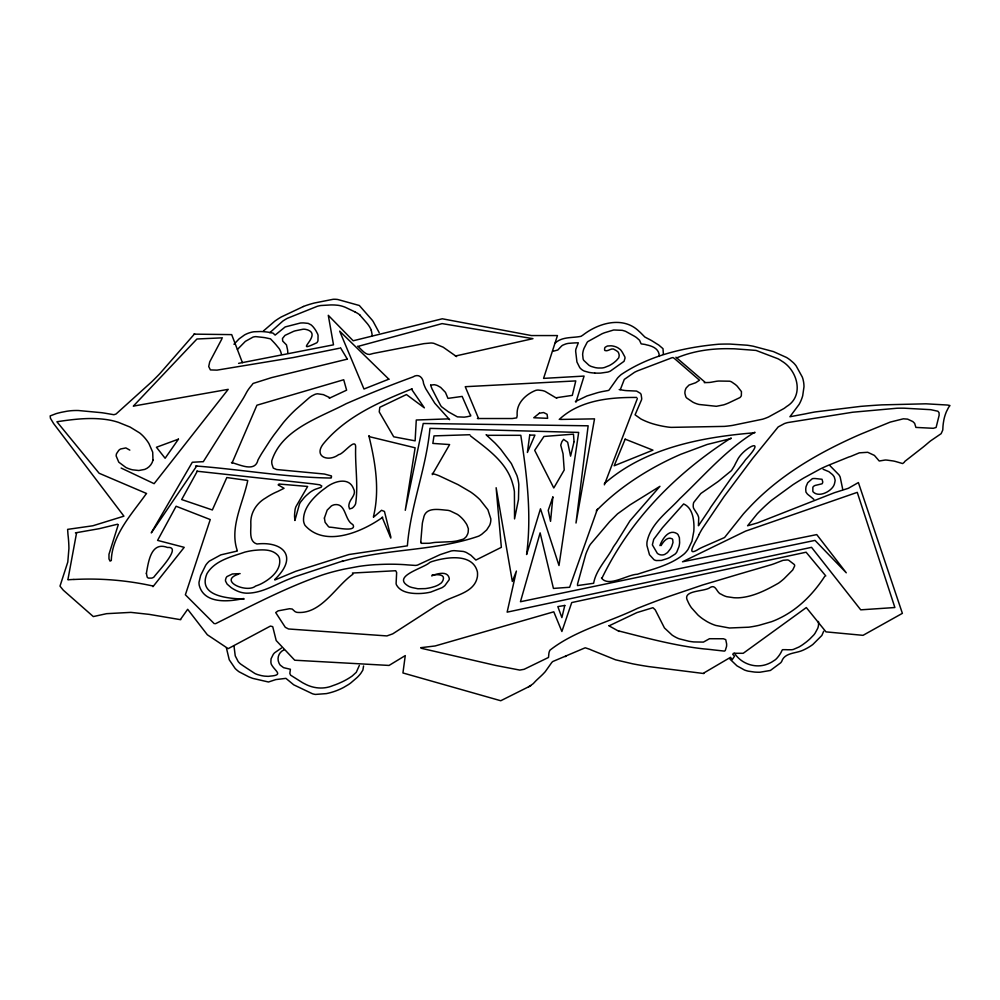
<?xml version="1.0" encoding="UTF-8"?>
<svg xmlns="http://www.w3.org/2000/svg" width="1000" height="1000" viewBox="0 0 1000 1000"><rect width="100%" height="100%" fill="white"/><g stroke="black" fill="none" stroke-linecap="round" stroke-linejoin="round"><path stroke-width="1.5" d="M698.438 525.35L698.713 518.05A5.987 5.987 0 0 0 698.512 516.888L697.925 515.312A13.575 13.575 0 0 0 696.925 513.525L693.65 508.35A7.475 7.475 0 0 1 693.213 506.3L693.238 504.775A10.6 10.6 0 0 1 693.725 502.45L700.875 493.475L717.875 481.7A34.513 34.513 0 0 0 719.775 480.175L731.488 470.588L734.375 465.913A73.513 73.513 0 0 1 735.625 463.35A87.175 87.175 0 0 1 737.163 460.475C742.85 447.863 768.612 435.175 745.55 459.712A59.85 59.85 0 0 0 744.013 461.9L732.913 475.925A50.925 50.925 0 0 0 730.362 479.288L710.725 507.262A41.6 41.6 0 0 0 709.475 509.387L698.425 525.775M363.587 666.012L362.863 670.113L360.838 673.337A38.737 38.737 0 0 1 357.1 677.513L350.9 682.837A44.775 44.775 0 0 1 348.338 684.65L343.7 687.4A64.688 64.688 0 0 1 337.537 690.263A61.812 61.812 0 0 1 332.113 692.163A68.012 68.012 0 0 1 326.375 693.612L315.45 694.425A17.337 17.337 0 0 1 312.413 693.737L293.712 684.812L285.925 678.363L275.825 679.575L268.475 682L252.763 678.375A110.125 110.125 0 0 1 248.863 676.875L239.125 671.825A30.387 30.387 0 0 1 235.125 668.45L229.25 659.788L226.438 648.075M823.662 631.287L821.862 635.462L812.825 644.5A57.613 57.613 0 0 1 810.113 646.363A47.85 47.85 0 0 1 807.2 648.112A79.05 79.05 0 0 1 805.387 649.075L804.025 649.75A32.8 32.8 0 0 1 800.662 651.125C793.863 653.45 784.287 653.337 781.663 661.513A12.475 12.475 0 0 1 780.6 662.875L770.387 670.462L759.938 672.225A62.387 62.387 0 0 1 754.4 672.05L748.188 671.15A28.737 28.737 0 0 1 744.388 669.975L736.963 665.837L729.912 659.075M663.363 354.087L663 348.675L658.675 344.988A58.375 58.375 0 0 1 656.812 343.875L653.138 341.55A68.463 68.463 0 0 0 651.488 340.538L649.538 339.462A31.837 31.837 0 0 0 648.263 338.837L644.837 337.013L640.662 332.8A30.625 30.625 0 0 0 639.012 331.3C623.15 315.788 598.55 322.912 583.013 335.025A29.65 29.65 0 0 0 581.15 336.275C573 338.15 562.263 336.337 555.15 343.088M67.888 579.738L76.575 532.863M152.975 460.075L152.7 452.175L148.938 443.587A42.6 42.6 0 0 0 144.762 437.863L143.825 436.812A38.112 38.112 0 0 0 139.675 432.95L130.113 427.075L118.425 422.362A70.2 70.2 0 0 0 110.588 420.275C92.837 416.85 74.588 419.075 56.9 421.75L99.138 473.263L146.6 493.512M373.45 516.663C380 489.913 375.312 461.95 368.825 435.662L369.988 436.825L415.125 447.8L405.275 510.3L423.225 423.488L588.15 425.8L576 523.025L594.525 418.862L560.375 419.438M577.438 584.425L585.763 554.338A82.587 82.587 0 0 1 586.85 551.487L589.175 546.337A25.8 25.8 0 0 1 590.425 544.288L609.65 521.663L617.562 513.825L630.037 504.862L659.95 486.312L630 520.775L616.35 542.688A122.775 122.775 0 0 0 613.3 547.05C607.2 559.087 595.962 569.75 593.638 583.275L577.438 585.588M620.337 389.588L624.3 379.4L634.513 372.312A37.738 37.738 0 0 1 637.8 370.763L670.163 358.45A18.337 18.337 0 0 1 671.375 357.925L672.975 357.55L674.425 358.488L699.525 380.213L695.675 382.738L689.013 385.062L686.237 387.9A9.838 9.838 0 0 0 684.912 393.438L685.775 396.675A6.475 6.475 0 0 0 686.7 397.987L692.675 402.038A22.35 22.35 0 0 0 694.412 402.9L695.1 403.188A27.462 27.462 0 0 0 699.1 404.475L716.375 406.3L723.65 404.862A53.212 53.212 0 0 0 726.513 403.837A44.638 44.638 0 0 0 729.038 402.762L739.762 397.663A4 4 0 0 0 740.5 397L740.713 396.725A6.325 6.325 0 0 0 741.338 395.712L741.45 391.587L737.2 386.163A48.025 48.025 0 0 0 735.375 384.525L731.525 381.863A8.562 8.562 0 0 0 729.562 381.2L718.9 381.037A32.862 32.862 0 0 0 716.462 381.275L711.7 382.137A26.237 26.237 0 0 1 709.388 382.463L704.25 382.65M247.65 481.025C243 503.375 229.35 527.425 237.237 550.475M359.338 665.462L356.275 672.312L352.2 676.025A69.55 69.55 0 0 1 342.262 681.812L338.725 683.413A84.35 84.35 0 0 1 333.038 685.562C323.762 689.538 313.225 688.538 304.5 683.713A36.775 36.775 0 0 1 302.425 682.625L290.575 675.15L289.837 673.413L290.4 669.275L283.6 667.675L280.3 665.188A10.412 10.412 0 0 1 279.012 663.075C276.575 658.1 278.913 651.988 284.1 649.837M575.975 402.125L584.075 376.075L543.575 378.387L557.463 335.562L531.413 335.562L442.3 318.788L353.175 340.775L328.288 315.312L333.5 344.825L238.588 363.35M118.238 524.763L108.975 554.275L108.975 558.913L110.138 561.225M597.413 509.137L569.637 587.263L553.438 588.425L540.125 532.863L520.45 601.737L815.013 540.388L846.263 572.8L816.75 534.6L682.487 561.8L745.562 531.125L857.262 492.362L894.875 607.525L860.725 609.837L811.538 547.337L507.137 612.15L516.4 571.062L512.337 581.475L496.138 487.725L501.35 547.337L475.887 560.062L470.9 555.237L466.362 552.5A19.1 19.1 0 0 0 463.263 551.438L454.125 550.65A24.2 24.2 0 0 0 451.2 550.975L440.15 554.612L417.525 565.087A11.575 11.575 0 0 1 415.35 565.425L407.4 564.888A145.238 145.238 0 0 0 405.2 564.7A219.075 219.075 0 0 0 377.7 564.575L375.538 564.637A192.475 192.475 0 0 0 358.663 566.438L344.1 569.15A277.775 277.775 0 0 0 334.038 571.55A194.412 194.412 0 0 0 322.088 575.062C285.113 587.875 250.425 606.337 215.463 623.725M604.362 484.837L637.35 398.6M232.025 463.088L256.913 405.213L343.713 379.75L346.613 390.163L329.25 398.275M659.912 545.6C662.225 539.113 668.875 528.612 676.938 533.6A5.475 5.475 0 0 1 678.062 534.663L679.388 537.675L679.625 542.625A25.913 25.913 0 0 1 679 546.575L676.775 552.1A11.575 11.575 0 0 1 675.088 554.1L669.725 557.5A57.088 57.088 0 0 1 667.4 558.538L661.35 560.45L656.25 560.55A7.987 7.987 0 0 1 654.025 559.738L649.488 554.75L646.963 545.625A20.4 20.4 0 0 1 647.013 541.912C650.662 523.362 667.95 511.825 679.912 498.6C704.1 475.65 726.062 449.688 754.825 432.175M698.988 534.587C697.225 539.925 683.612 558.825 699.275 548.763A74.35 74.35 0 0 1 703.5 546.763L724.562 537.525L743.325 514.012A178.238 178.238 0 0 1 748.713 508.175C778.025 476.538 815.938 454.225 854.975 436.688A305.925 305.925 0 0 1 861.975 433.65L890.212 422.1L903.337 418.812L907.6 419.125L912.837 421.575L914.638 423.35L915.9 427.413L933.3 428.3L936.112 427.463L939.15 415.262L939.05 412.7L937.9 411.238L930.713 409.675L904.287 408.2A147.825 147.825 0 0 0 897 408.237L852.712 412.225L787.588 422.6A63.338 63.338 0 0 0 784.5 423.537L778.175 426.938L752.575 458.5L724.15 496.475L702.237 528.812A122.137 122.137 0 0 0 698.988 534.587M197.3 471.188L181.675 499.55L212.35 509.963L226.812 477.55L247.65 480.45M432.262 474.663L449.625 444.562L432.837 443.413L434 435.887L469.875 434.725M151.225 532.863L192.312 462.262L202.725 461.688M221.825 339L209.713 361.9L208.713 366.525L210.4 369.925L217.05 370.125L293.45 357.512L339.312 348.263M661.075 545.6C663.112 542.013 667.3 536.287 672.05 538.787A2.425 2.425 0 0 1 672.7 539.55L672.987 542.45L671.8 546.175A23.938 23.938 0 0 1 670.362 548.938L667.475 552.6L664.663 554.45A7.275 7.275 0 0 1 658.575 554.163A6.675 6.675 0 0 1 657.3 553.288L652.362 544.862L653.713 539.35L662.45 527.712L683.637 503.938C691.888 507.537 693.713 517.625 693.95 525.688A56.85 56.85 0 0 1 693.8 531.325L691.95 541.263L688.062 549.362A28.05 28.05 0 0 1 684.375 553.763C671.125 564.987 653.475 568.825 637.375 574.263C627.55 574.45 608.513 587.65 601.462 578.013M203.312 461.688L243.4 398.162A166.875 166.875 0 0 0 245.712 394.012L246.612 392.337A37.475 37.475 0 0 1 250.4 386.838L251.725 385.25A11.075 11.075 0 0 0 252.237 384.575L252.75 383.875A3.15 3.15 0 0 1 253.212 383.413L271.525 377.638L346.825 359.25M151.588 532.537L196.725 465.975M180.712 619.138L187.662 609.3L207.338 634.763L228.175 648.65L270.413 626.087L272.725 626.663L276.2 640.55L294.725 660.225L389.05 665.438L405.262 655.6L402.938 672.962L500.75 700.738L530.837 685.688M824.625 576.512C813.375 593.787 798.487 609.012 779.812 618.125A77.513 77.513 0 0 1 771.525 621.7L759.025 625.325A122.837 122.837 0 0 1 748.825 627.188L729.4 628L715.738 625.438A47.438 47.438 0 0 1 706.8 621.475L702.95 619.012A52.337 52.337 0 0 1 697.887 614.95L691.425 607.737A33.85 33.85 0 0 1 687.712 601.062C681.287 589.725 705.062 592.05 710.375 587.325C716.175 584.1 716.575 593.15 721.388 594.338A22.475 22.475 0 0 0 724.025 595.712A20.512 20.512 0 0 0 726.838 596.712L733.9 597.737A66.912 66.912 0 0 0 738.4 597.825C752.75 597.038 766.275 590.125 778.562 583.125A63.587 63.587 0 0 0 784.2 578.575L792.725 569.987L794.663 565.938A3 3 0 0 0 794.338 564.55L788.775 560.288A7.075 7.075 0 0 0 787.4 559.925L783.062 560.312L776.825 562.712A82.275 82.275 0 0 1 771.575 564.637L746.012 572.075A201.962 201.962 0 0 1 740.5 573.688L702.613 584.987L668.05 596.737A908.625 908.625 0 0 0 637.263 608.462C608.587 622.413 575.163 630.4 549.987 650.163A9.387 9.387 0 0 0 548.913 653.213L548.5 657.45L524.125 669.3L519.8 670.088L495.538 665.413L421.262 648.275M194.6 333.825L159.825 373.65A351.875 351.875 0 0 1 151.775 381.737L115.988 414.062L113.875 414.712L105.35 413.263A97.525 97.525 0 0 0 101.45 412.675L78.288 410.513A63.312 63.312 0 0 0 67.263 411.175L61.688 412.238A111.2 111.2 0 0 0 56.212 413.612L50.175 415.913L50.438 418.263L53.612 423.562L123.925 516.163L92.85 525.775L67.625 529.375L67.987 534.612A128.425 128.425 0 0 1 68.925 548.5L67.787 562.062L59.988 586.138L63.312 590.2L93.3 616.575L106.587 613.675L130.875 612.375L149.225 614.375L180.712 619.712M274.85 579.412C299.113 556.25 282.512 541.1 256.988 543.987C248.612 541.638 251.125 530.413 250.837 523.85C250.175 513.013 256.488 503.2 265.75 497.938A73.838 73.838 0 0 1 272.438 493.95A66.413 66.413 0 0 1 277.838 491.413L284.062 488.288L278.15 484.862L279.025 484.025L307.65 486.463L295.875 506.775A18.438 18.438 0 0 0 295.075 509.6L294.625 513.913A77.038 77.038 0 0 0 294.55 516.337L294.887 520.5L299.475 504.087A12.1 12.1 0 0 1 300.487 502.175L304.225 497.6A63.6 63.6 0 0 1 306.175 495.625L309.55 492.688A28.4 28.4 0 0 1 311.788 491.138A31.275 31.275 0 0 1 314.988 489.4L321.138 487.275L321.775 486L319.725 484.8L312.625 483.8L196.725 471.188M152.963 586.688L184.213 547.337L157.587 540.388L176.112 506.25L210.25 519.562L185.375 594.788L214.3 623.725M146.012 494.087C131.875 513.962 111.95 535.163 111.287 560.65M237.425 349.45L245.362 341.362L253.05 337.088A12.438 12.438 0 0 1 255.85 336.625L263.562 337.475A36.263 36.263 0 0 0 264.862 337.65L270.512 338.85L274.613 343.175A37.362 37.362 0 0 0 275.725 344.438L279.113 348.55A16.425 16.425 0 0 1 280.9 352.25L281.413 354.087M233.962 344.25L239.163 338.825L244.537 334.938A28.95 28.95 0 0 1 248.925 332.987L251.062 332.337A24.175 24.175 0 0 1 254.037 331.763L260.637 331.525A41.712 41.712 0 0 1 262.462 331.6L264.825 331.788A106.25 106.25 0 0 1 267.775 332.125L273.038 333.113L275.138 335.087L285.2 326.925L300.387 323.025A38.612 38.612 0 0 1 303.625 322.925L308.2 323.387L311.075 324.862A23.275 23.275 0 0 1 312.05 325.737A17.763 17.763 0 0 1 313.325 327.088L314.387 328.438A37.775 37.775 0 0 1 315.9 330.675L317.625 333.925A10.062 10.062 0 0 1 318.075 335.475L317.962 340.763A5.825 5.825 0 0 1 316.812 342.762C291.875 354.55 321.488 336.1 308.712 330.363A13.613 13.613 0 0 0 307.113 329.738L305.2 329.3A10.15 10.15 0 0 0 303.062 329.225L295.35 330.8A21.025 21.025 0 0 0 293.663 331.325L285.012 335.363L282.475 338.488L282.7 341.075L286.462 344.875L287.525 349.663A16.413 16.413 0 0 1 287.725 351.388L287.775 352.925M133.863 405.55L196.938 339L222.413 337.837M269.837 332.675L282.787 321.112A49.25 49.25 0 0 1 287.387 318.3L317.25 306.325A28.763 28.763 0 0 1 320.95 305.512L330.712 304.938A75.125 75.125 0 0 1 334.787 305.012L338 305.287A29.725 29.725 0 0 1 345.337 307.312L355.112 311.95M703.875 672.962L730.5 657.337L732.225 659.65L734.55 656.175L732.812 654.438L733.388 653.288L743.225 653.288L806.312 607.562L825.987 631.875L863.025 635.337L902.375 613.35L858.388 482.562L848.363 488.3L834.375 492.725L757.7 522.85L747.588 525.775L757.212 513.825A188.15 188.15 0 0 1 762.837 508.175L764.925 506.188A167.712 167.712 0 0 1 771.762 500.15L792.887 484.762A338.263 338.263 0 0 1 803.9 477.912L820.487 468.862A162.463 162.463 0 0 1 828 465.45L848.737 457.038A17.688 17.688 0 0 1 850.35 456.575L859.312 452.85L867.725 452.287L874.425 455.425L879.225 461.012L885.212 460.025A21.775 21.775 0 0 1 887.113 460.125L892.938 460.925A27.875 27.875 0 0 1 896.012 461.625L902.663 463.562L904.362 462.212A2.963 2.963 0 0 1 904.862 461.362L922.663 447.463A109.375 109.375 0 0 0 925.413 445.213L929.225 441.975A39.013 39.013 0 0 1 930.863 440.688L941.137 433.675L942.7 430.213A9.363 9.363 0 0 0 942.825 429.275L942.95 426.725A51.312 51.312 0 0 1 943.7 420.95L943.8 420.262A40.325 40.325 0 0 1 945 415.525L945.312 414.6A54.138 54.138 0 0 1 946.375 411.75L948.587 407.388A9.775 9.775 0 0 1 949.412 406.35L949.963 405.525L947.487 405.037L925.938 403.812L881.787 404.875A921.287 921.287 0 0 0 860.7 406.375L814.987 411.962A279.938 279.938 0 0 0 805.362 413.862L789.925 416.75L799.075 404.45A36.075 36.075 0 0 0 801.175 400.15A41.05 41.05 0 0 0 802.7 395.737L803.988 386.8A31.3 31.3 0 0 0 803.575 381.9L803.125 379.738A23.188 23.188 0 0 0 802.25 376.975L796.175 365.95A26.812 26.812 0 0 0 793.438 362.788L789.912 359.775A45.1 45.1 0 0 0 786.525 357.475L773.487 351.613L753.325 346.238A104.963 104.963 0 0 0 747.087 345.213L730.062 344.075A214.112 214.112 0 0 0 718.675 344.225C684.837 347.25 649.725 355.337 621.2 374.562A35.987 35.987 0 0 0 617.562 378.038L609.05 390.062A2.575 2.575 0 0 1 608.088 390.513L601.925 391.65A133.887 133.887 0 0 0 597.6 392.675L586.925 395.975L575.4 401.538M596.263 510.875C613 493.525 632.788 479.35 653.775 467.6A300.05 300.05 0 0 1 680.9 454.25L707.212 444.462L731.1 438.537M263.475 330.938L274.788 321.175A75.287 75.287 0 0 1 281.262 316.975L303.412 306.512M352.975 574.2C335.675 586.138 321.175 614.688 296.938 612.362A9.588 9.588 0 0 1 294.95 611.538L292.2 609.038L289.513 608.725L278.125 610.85L275.7 612.575L285.3 627.312L288.512 628.975L386.9 635.925L392.725 633.862L436.1 605.837A87.463 87.463 0 0 1 440.425 603.525C452.525 595.175 474.35 593.9 477.388 576.763A21.5 21.5 0 0 0 477.413 571.888C472.725 552.737 445.9 557.075 431.425 561.725A16.575 16.575 0 0 0 429.65 562.525C423.762 568.337 390.188 576.4 409.363 586.638A47.375 47.375 0 0 0 411.925 587.5L417.887 588.763L425.262 588.612A51.612 51.612 0 0 0 431.863 587.362L434.762 586.5A26.012 26.012 0 0 0 437.025 585.588A32.812 32.812 0 0 0 438.55 584.837L440.962 583.212A7.725 7.725 0 0 0 442.188 581.775A9.237 9.237 0 0 0 443.113 579.987C445.525 573.513 435.838 574.788 432.262 574.775M559.225 419.438L562.013 416.987A70.05 70.05 0 0 1 571.575 410.3C591.237 399.075 614.587 397.3 636.763 397.45M604.362 483.675C645.45 447.638 701.988 437.113 754.825 432.75M373.45 517.238L381.55 510.3L384.45 511.45L390.812 536.912M731.1 437.962C689.987 464.25 652.95 497.6 625.3 538A312.512 312.512 0 0 0 602.038 578M382.713 517.238C362.525 531.725 325.163 548.038 305.012 525.375A12.912 12.912 0 0 1 303.538 520.8C303 509.162 311.537 499.487 319.8 492.337A79.438 79.438 0 0 1 325.637 487.875C333.1 481.625 348.625 476.312 353.387 488.363C357.088 494.7 349.8 498.75 348.988 504.45A14.588 14.588 0 0 0 348.837 506.35L349.538 508.95L352.137 508.175A10.738 10.738 0 0 0 354.125 506.3L354.825 505.325A8.4 8.4 0 0 0 355.637 503.638C358.363 485.275 355.075 466.413 355.637 447.925C356.325 435.962 343.3 454.538 338.688 454.588C328.038 462.688 312.275 456.213 324.438 442.525C346.938 415.938 380.588 401.475 412.225 388.762M528.525 686.85L532.712 684.062A12.875 12.875 0 0 0 533.75 683.112L535.275 681.475A31.175 31.175 0 0 1 536.512 680.225L540.575 676.425A108.012 108.012 0 0 0 542.9 674.188L544.625 672.375A19.05 19.05 0 0 0 545.375 671.5L551.663 662.638A7.013 7.013 0 0 1 552.888 661.475L584.438 648.112A2.675 2.675 0 0 1 585.425 647.85L589.812 649.312A53.663 53.663 0 0 0 592.2 650.362L615.575 659.812L632.712 663.825A400.037 400.037 0 0 0 648.575 666.562L703.875 673.538M281.413 648.075L274.662 652.75A11.8 11.8 0 0 0 273.225 654.438L271.062 658.812L270.875 662.05A16.225 16.225 0 0 0 271.212 664.05C274.662 671.137 284.488 675.075 269.938 676.137A13.975 13.975 0 0 1 268.087 676.35L264.538 676.137A40.637 40.637 0 0 1 260.825 675.475L257.8 674.65A26.113 26.113 0 0 1 254.925 673.512L245.95 667.65A32.388 32.388 0 0 0 243.825 666.225L240.625 664.038A15.913 15.913 0 0 1 238.15 661.525L235.238 655.863L233.962 645.763M677.062 357.762C694.1 350.675 713.088 348.188 731.55 348.762A57.838 57.838 0 0 1 734.95 348.837L756.05 350.425L777.887 358.725A31.475 31.475 0 0 1 781.912 361.188C797.6 370.425 804.475 395.975 786.525 406.575A31.463 31.463 0 0 1 783.863 408.562L768.525 416.987A54.887 54.887 0 0 1 762.613 419.2L732.613 425.387A123.7 123.7 0 0 1 724.35 426.388L671.237 427.375A56.337 56.337 0 0 1 667.562 427L664.038 426.438A116.862 116.862 0 0 1 657.887 425.15L655.462 424.538A70.3 70.3 0 0 1 640.925 418.975L635.075 414.812L641.513 399.875A7.512 7.512 0 0 0 641.7 398.438L641.112 394.55A5.25 5.25 0 0 0 640.413 393.35L636.587 391.075L628.688 390.725A45.85 45.85 0 0 1 624.7 390.462L619.188 389.588M609.35 625.7L636.9 612.6L652.95 607.688L655.263 609.888L664.45 627.95L672.1 635.087A46.075 46.075 0 0 0 675.037 636.875L676.025 637.4A30.213 30.213 0 0 0 679.137 638.8L688.962 641.263A96.562 96.562 0 0 0 693.763 641.938L703.413 642.1L709.475 638.725L723.438 638.763L725.738 639.637L726.625 643.913A21.05 21.05 0 0 1 726.55 646.425L725.288 650.475A2.338 2.338 0 0 1 724.35 651.1L713.725 649.925A207.15 207.15 0 0 0 707.275 649.2A194.3 194.3 0 0 0 703.95 648.913C674.975 645.713 646.75 638.062 618.6 630.913M565.212 656.6L565.95 656.275M274.85 579.987L295.688 571.312L348.925 554.525L407.375 545.837C410.538 505.838 426.325 468.263 429.95 428.363L578.675 432.413L559 565.525L540.475 508.8L526.587 554.525C531.825 514.837 526.875 474.637 520.8 435.312L486.662 435.312M431.675 575.938C436.675 573.812 447.438 570.337 449.225 578.175A4.688 4.688 0 0 1 449.15 579.75L444.85 585.625A23.55 23.55 0 0 1 442 587.7L430.688 592.1A56.75 56.75 0 0 1 416.375 593.525C409.2 593.337 400.325 591.888 396.525 584.987A5.95 5.95 0 0 1 396.1 583.562L396.65 572.55L395.688 570.725L352.4 573.038M343.137 560.887L295.238 576.65A217.562 217.562 0 0 0 289.85 578.787C275.675 584.2 262.062 593.425 246.363 593.175A25.137 25.137 0 0 1 238.875 591.663L237.387 591.062A35.425 35.425 0 0 1 231.112 587.575L227.113 584.1L225.562 581.138A4.525 4.525 0 0 1 225.512 579.812L226.05 577.975A5.763 5.763 0 0 1 227.025 576.55L232.4 573.975L240.125 573.625M117.662 524.188L99.288 528.675L75.412 532.863M358.762 346.188L442.1 323.612L532.962 338.663L455.412 356.025M341.975 561.462C386.6 548.462 434.938 551.275 478.725 536.125A35.038 35.038 0 0 0 481.863 534.188L486.65 529.987L489.613 525.388A14.65 14.65 0 0 0 490.825 518.825L487.9 509.775L480 499.725A67.125 67.125 0 0 0 470.6 491.987L458.137 484.688L438.975 475.712A68.612 68.612 0 0 0 432.262 473.5M243.6 598.5C229.013 601.812 204.475 604.237 199.325 585.662A13.5 13.5 0 0 1 199.013 582.212L200.65 575.475L205.7 565.25A21.637 21.637 0 0 1 209.338 561.138L220.825 554.862L237.237 551.05M133.287 406.125L228.2 389.35L154.113 483.675L121.137 468.05M556.688 397.688L572.312 395.375L575.775 380.913L465.25 386.7L478.562 418.525M238.388 574.2C217.812 580.95 246.975 593.5 255.562 586.062A46.475 46.475 0 0 0 260.663 584.062C270.125 579.375 281.95 570.013 279.413 558.15A9.412 9.412 0 0 0 277.863 555.337C271.938 548.812 262.05 549.637 254.075 550.388A73.662 73.662 0 0 0 244.85 552.112C231.375 556.812 214.737 560.5 206.962 573.675C197.175 596.725 229.45 598.55 244.175 599.087M420.688 647.7L435.15 645.962L553.787 611.812L561.888 631.487L571.725 602.562L806.112 552.212L825.788 575.938M553.413 351.188L557.812 350L561.538 346.075A7.125 7.125 0 0 1 562.762 345.188L565.625 344.012A20.875 20.875 0 0 1 568.362 343.375L572.888 343.025A37.125 37.125 0 0 0 574.587 342.912L578.325 342.8L575.913 349.113A10.987 10.987 0 0 0 575.662 351.262L576.938 362L579.738 367.587A12.212 12.212 0 0 0 584.275 371.062L589.075 372.4A57.213 57.213 0 0 0 591.138 372.713A48.925 48.925 0 0 0 594.688 373.05M68.463 579.738L73.888 579.425M448.688 418.862L416.275 420.012L415.125 440.85L393.713 436.8L379.237 411.912L379.812 407.287L406.438 394.55L424.375 407.863L411.65 389.35M193.9 334.137L231.688 334.625L242.413 362.65M477.4 418.525L512.325 418.525L516.663 417.875L517.175 415.7A41.4 41.4 0 0 1 517.125 412.512C517.5 402.125 526.538 394.012 535.625 390.425A10.137 10.137 0 0 1 538.138 390.05L542.288 390.538A22.438 22.438 0 0 1 545.037 391.35L556.688 398.275M195.562 465.975C240.562 469.312 286.25 477.512 331.087 478.025A2.625 2.625 0 0 0 331.375 475.913L324.412 474.038L276.663 469.538L273.288 468.1L271.938 464.1A14.363 14.363 0 0 1 271.788 460.775C281.788 429.162 319.562 417.725 346.1 403.725C368.075 394.15 390.35 385.2 412.875 376.987C418.663 373.175 423.137 377.6 423.55 383.462A60.3 60.3 0 0 0 425.737 388.7L434.812 403.25L449.625 419.688M823.088 469.25L828.888 471.675L832.412 474.525A15.788 15.788 0 0 1 834.275 476.975L835.15 480.25A15.275 15.275 0 0 1 834.987 481.362L834.725 482.663A58.1 58.1 0 0 1 834.312 484.325C832.1 491.1 819.062 498.013 813.225 491.975A2.5 2.5 0 0 1 812.837 491.2L812.862 487.388A2.087 2.087 0 0 1 813.162 486.8L813.812 486.175A6.162 6.162 0 0 1 815.088 485.462L821.938 483.825A1.275 1.275 0 0 0 822.35 483.35L822.513 482.95A8.738 8.738 0 0 0 822.775 481.975L822.025 479.288L815.675 478.575A20.013 20.013 0 0 0 814.275 478.512L812.95 478.562A2.737 2.737 0 0 0 812.25 478.762L807.725 482.725L806.1 486.5A16.4 16.4 0 0 0 805.738 489.513L805.938 492.038L807.212 493.825A13.987 13.987 0 0 0 808.138 494.7L809.025 495.412A50.113 50.113 0 0 1 810.55 496.6L813.825 499.338M608.763 625.7L619.188 631.487M329.825 397.688L323.413 394.65L317.613 393.8A10.375 10.375 0 0 0 315 394.35L312.125 395.763A34.638 34.638 0 0 0 309.6 397.45L295.562 409.725A145.2 145.2 0 0 0 283.325 422.663L273.837 435.1A312.838 312.838 0 0 0 269.962 440.65L261.663 453.537A155.838 155.838 0 0 0 257.95 460.05C255.125 472.725 239.375 464.438 231.45 462.512M470.45 435.887C487.163 448.837 506.775 462.15 512.65 483.725A49.7 49.7 0 0 1 514.412 491.587L514.55 518.9L518.475 499.562L518.812 484.487A45.538 45.538 0 0 0 516.95 475.575L511.35 463.537L500.875 449.487A159.175 159.175 0 0 0 494.925 442.962L486.075 434.725M456.562 356.6L443.188 347.2L433.837 343.338A18.188 18.188 0 0 0 431.025 342.987L423.925 343.638L373.3 353.438A19.338 19.338 0 0 0 371.512 353.95C365.8 356.438 361.512 349.025 357.6 346.188M675.9 357.188L704.837 382.062M830.037 465.775L839.013 474.913A17.3 17.3 0 0 1 840.175 477.05L842.763 489.5M734.55 653.288C741.5 664.112 756.087 668.9 768.012 663.875A38.688 38.688 0 0 0 771.612 662.163L775.113 659.9A16.15 16.15 0 0 0 776.875 658.263L778.312 656.55A34.562 34.562 0 0 0 780 654.188L780.662 653.1A16.213 16.213 0 0 0 781.363 651.75L782.188 650.1A1.613 1.613 0 0 1 782.712 649.675L786.275 649.675A16.175 16.175 0 0 0 787.362 649.762L791.637 649.737A11.725 11.725 0 0 0 793.388 649.425L798.75 647.113A48.062 48.062 0 0 0 802.887 644.538L806.087 642.163A75.188 75.188 0 0 0 810 638.825L813.737 635.013A21.488 21.488 0 0 0 815.088 633.212L817.725 628.337A13.338 13.338 0 0 0 818.55 624.612L818.462 621.45M129.812 450.112L125.862 447.925L120.6 448.988A10.15 10.15 0 0 0 118.787 450.325L116.575 453.6A7 7 0 0 0 116.175 456L118.763 462.15L125.8 467.425A30.362 30.362 0 0 0 132.562 469.825L138.825 470.513L144.762 469.4A13.4 13.4 0 0 0 153.025 460.087M359.85 315.062L366.463 322.625A27.9 27.9 0 0 1 371.375 330.337M340.462 347.675L347.413 359.25M379.212 332.675L373.175 321.5A23.287 23.287 0 0 0 371.737 319.6L359.338 305.5L337.8 299.513A22.912 22.912 0 0 0 333.113 299.3L314.387 303.012A97.15 97.15 0 0 0 303.4 306.475M382.137 517.238L390.812 538.075M372.275 335.562L371.55 331.637A10.762 10.762 0 0 0 371.213 330.412M659.312 356.4C659.35 348.713 652.387 346 646.2 344.8A5.5 5.5 0 0 0 644.963 344.438L641.162 343.875L639.825 340.962A4.675 4.675 0 0 1 639.675 340.387L636.4 337.488A65.438 65.438 0 0 1 634.625 336.337L625.588 331.337A36.275 36.275 0 0 0 622.2 330.325L613.725 329.975L604.6 332.738A45.825 45.825 0 0 0 601.925 333.825L587.863 341.575A5.838 5.838 0 0 0 587.025 342.562L584.062 348.288A19.2 19.2 0 0 0 582.638 354.562L583.112 358.963A6.513 6.513 0 0 0 583.812 360.438L588.913 365.213A14.3 14.3 0 0 0 591.213 366.438L595.112 367.575A26.925 26.925 0 0 0 598.225 368.013L601.975 367.987A16.688 16.688 0 0 0 604.475 367.512L609.2 365.625A33.45 33.45 0 0 0 611.95 364.025L612.55 363.625A27.587 27.587 0 0 0 614.987 361.75L615.413 361.388A42.538 42.538 0 0 0 616.587 360.312L618.787 357.775L619.175 355.637A9.325 9.325 0 0 0 619.038 354.375L618.513 352.738A3.812 3.812 0 0 0 617.85 351.788L616.512 350.763A21.012 21.012 0 0 0 615.175 350C611.725 346.825 608.5 351.812 605.075 350.588A1.388 1.388 0 0 1 604.6 349.988L604.663 348.15A3.162 3.162 0 0 1 605.275 347.188L607.388 346.012L611.038 345.8A18.462 18.462 0 0 1 613.55 346.175A15.613 15.613 0 0 1 617.85 347.788L620.15 349.412A8.3 8.3 0 0 1 621.013 350.337L621.7 351.287A45.9 45.9 0 0 1 622.562 352.65L624.763 356.75A6.525 6.525 0 0 1 625.037 358.062L624.05 361.312L610.413 371.062A18.113 18.113 0 0 1 607.8 372.062L600.688 373.1A60.087 60.087 0 0 1 594.688 373.05M355.087 312A24.588 24.588 0 0 1 359.925 314.975M73.888 579.487A293.587 293.587 0 0 1 152.975 586.025M146.375 573.4L147.175 577.087A2.888 2.888 0 0 0 147.787 577.712A3.062 3.062 0 0 0 148.5 578.112L151.713 578.1A9.087 9.087 0 0 0 152.95 577.638A7.175 7.175 0 0 0 153.887 577.125C156.725 572.75 182.938 546.175 167.537 547.475C150.863 541.1 148.412 562.1 146.375 573.4M420.75 542.013L421.2 543.325L428.225 543.288A18.55 18.55 0 0 0 430.825 543.05L433.312 542.638A34.55 34.55 0 0 1 435.775 542.362L451.725 541.65A67.7 67.7 0 0 0 457.1 540.9L463.188 539.2A6.963 6.963 0 0 0 464.3 538.513L465.763 537.2A7.987 7.987 0 0 0 466.587 536.138L467.6 534.125A15.113 15.113 0 0 0 468.175 532.25L468.387 528.8L467.125 525.3A21.15 21.15 0 0 0 466.175 523.55L464.225 520.788A35.562 35.562 0 0 0 461.438 517.7L459.837 516.225A24.013 24.013 0 0 0 457.337 514.35L450.238 510.938A18.613 18.613 0 0 0 447.863 510.325C439.212 509.7 425.25 506.337 423.488 518.55A44.513 44.513 0 0 0 422.337 523.375L420.75 542.013M324.4 518.05L325.087 522.288L328.375 526.512A4.2 4.2 0 0 0 329.45 527.188C334.225 526.975 356.413 532.712 353.212 525.112A7.612 7.612 0 0 0 352.438 524.325C344.338 519.675 346.112 502.825 334.412 504.725A13.012 13.012 0 0 0 331.425 505.913L327.175 510.125L324.4 518.05M552.863 497.038L550.55 521.337L548.237 510.337L552.863 497.038M529.712 435.112L527.4 452.475L534.925 435.112L529.712 435.112M564.788 605.45L561.888 617.6L557.837 606.613L564.788 605.45M574.05 441.675L570.575 456.138L567.675 442.25L563.625 439.363L561.888 441.675L560.737 445.15L563.05 453.825L564.212 470.025L553.787 487.975L534.688 450.35L543.95 436.463L573.462 434.15L574.05 441.675M430.625 385.163L432.013 388.913A23.75 23.75 0 0 1 432.812 390.375L435.425 395.487A73.075 73.075 0 0 1 436.388 397.388L440.712 405.65A11.25 11.25 0 0 0 441.875 406.987L448.338 411.775A28.413 28.413 0 0 0 450.05 412.762L457.388 416.863L464.175 417.15A83.263 83.263 0 0 0 467.3 416.688L470.7 415.938L470.637 415.05A11.738 11.738 0 0 1 469.837 413.963L462.15 396.413L447.962 398.387L445.45 392.362L440.662 387.413L437.287 385.513A16.65 16.65 0 0 0 434.1 384.7L430.625 385.163M625.175 439.162L614.175 465.775L652.95 450.15L625.175 439.162M178.438 439.162L165.125 458.263L156.438 447.262L178.438 439.162M539.388 413.212L533.763 417.75L547.65 418.325L547.075 414.275L543.6 412.537L539.388 413.212M388.85 379.175L363.975 389.012L339.663 331.138L388.85 379.175"/></g></svg>
